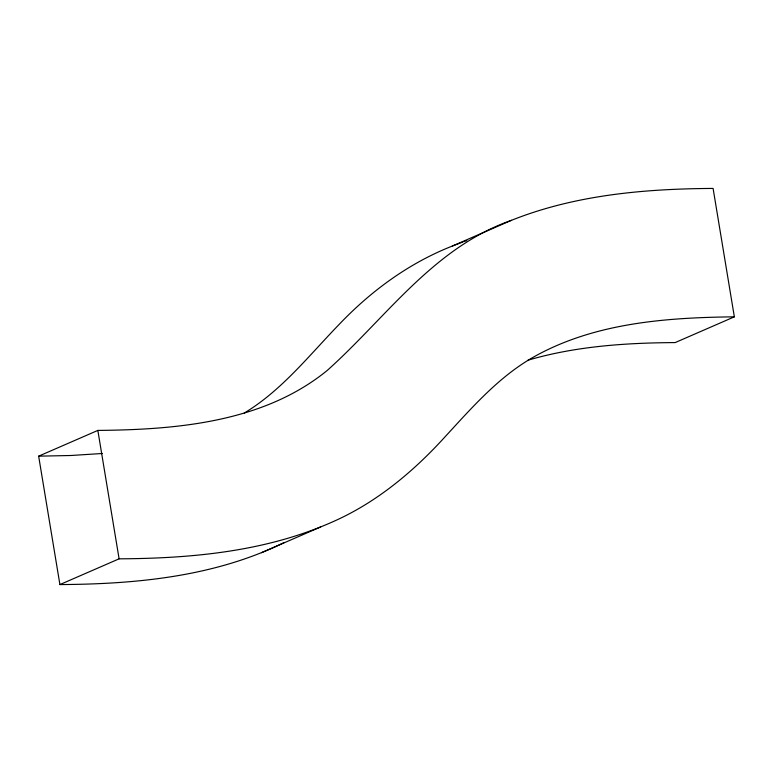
<?xml version="1.0" encoding="UTF-8"?>
<svg xmlns="http://www.w3.org/2000/svg" width="773" height="773" viewBox="0 0 773 773"><rect width="100%" height="100%" fill="white"/><g stroke="black" fill="none" stroke-linecap="round" stroke-linejoin="round"><path stroke-width="1.16" d="M244.316 413.004C281.816 390.433 309.113 355.348 339.202 324.37C371.03 290.909 409.168 262.975 452.331 246.046L511.523 220.295C575.363 194.825 644.972 188.815 713.093 188.428L734.35 316.833L675.158 342.584C625.734 342.874 575.701 346.217 528.036 360.179M284.319 542.433C214.942 576.668 136.212 584.137 59.908 584.572L38.65 456.167L97.842 430.416C176.882 429.691 263.525 422.338 327.201 370.48C386.374 317.548 433.276 247.65 511.523 220.295M59.908 584.572L119.1 558.831C191.337 558.435 265.41 551.69 332.158 522.065C375.939 502.943 413.304 471.81 445.19 436.658C472.863 406.608 500.45 374.857 536.926 355.184C597.027 322.612 667.341 317.587 734.35 316.833M261.477 552.705L320.669 526.954M452.331 246.046L462.959 241.968M463.935 241.611L466.853 240.587M102.413 453.49L70.826 455.5L38.65 456.167M97.842 430.416L119.1 558.831"/></g></svg>
